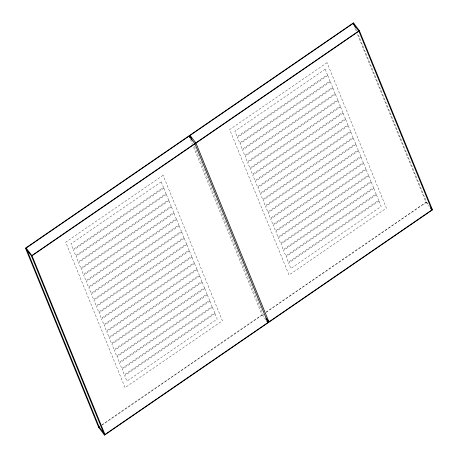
<?xml version="1.0" encoding="UTF-8"?>
<svg xmlns="http://www.w3.org/2000/svg" width="458" height="458" viewBox="0 0 458 458"><rect width="100%" height="100%" fill="white"/><g stroke="black" fill="none" stroke-linecap="round" stroke-linejoin="round"><path stroke-width="0.34" stroke-dasharray="2.29 1.72" d="M102.008 424.784L262.022 314.869L192.589 144.734M265.972 312.156L425.98 202.241L357.36 34.092M101.619 425.379L263.218 314.377M266.167 312.35L426.587 202.15L357.755 33.486M426.587 202.15L428.694 204.898M425.98 202.241L429.346 206.638M263.871 315.276L263.029 314.177L194.14 145.369M262.022 314.869L265.806 319.816M356.135 29.512L356.673 30.835M354.927 28.138L356.278 31.447M190.425 139.438L192.32 144.075M163.077 175.299L65.712 242.185L125.068 387.634L222.433 320.749L163.077 175.299M327.035 62.672L229.67 129.557L289.027 275.006L386.392 208.121L327.035 62.672M161.216 181.826L70.916 243.856L73.16 249.364L163.466 187.328L161.216 181.826M325.18 69.198L234.874 131.228L237.118 136.736L327.424 74.7L325.18 69.198M163.781 188.095L73.475 250.131L75.719 255.633L166.025 193.602L163.781 188.095M327.739 75.473L237.433 137.503L239.683 143.005L329.983 80.974L327.739 75.473M166.34 194.369L76.034 256.406L78.284 261.907L168.584 199.877L166.34 194.369M330.298 81.742L239.992 143.778L242.242 149.279L332.548 87.249L330.298 81.742M168.899 200.644L78.593 262.674L80.843 268.182L171.143 206.152L168.899 200.644M332.857 88.016L242.557 150.047L244.801 155.554L335.107 93.524L332.857 88.016M171.458 206.919L81.158 268.949L83.402 274.457L173.708 212.426L171.458 206.919M335.422 94.291L245.116 156.321L247.36 161.829L337.666 99.798L335.422 94.291M174.017 213.193L83.717 275.224L85.961 280.731L176.267 218.701L174.017 213.193M337.981 100.565L247.675 162.596L249.925 168.103L340.225 106.073L337.981 100.565M176.582 219.468L86.276 281.498L88.52 287.006L178.826 224.97L176.582 219.468M340.54 106.84L250.234 168.87L252.484 174.378L342.784 112.342L340.54 106.84M179.141 225.742L88.835 287.773L91.085 293.28L181.385 231.244L179.141 225.742M343.099 113.115L252.799 175.145L255.043 180.652L345.349 118.616L343.099 113.115M181.7 232.017L91.394 294.047L93.644 299.549L183.95 237.519L181.7 232.017M345.658 119.389L255.358 181.42L257.602 186.921L347.908 124.891L345.658 119.389M184.259 238.286L93.959 300.322L96.203 305.824L186.509 243.793L184.259 238.286M348.223 125.658L257.917 187.694L260.161 193.196L350.467 131.165L348.223 125.658M186.824 244.561L96.518 306.597L98.762 312.098L189.068 250.068L186.824 244.561M350.782 131.933L260.476 193.969L262.726 199.47L353.026 137.44L350.782 131.933M189.383 250.835L99.077 312.866L101.327 318.373L191.627 256.343L189.383 250.835M353.341 138.207L263.035 200.238L265.285 205.745L355.585 143.715L353.341 138.207M191.942 257.11L101.636 319.14L103.886 324.648L194.186 262.617L191.942 257.11M355.9 144.482L265.6 206.512L267.844 212.02L358.15 149.989L355.9 144.482M194.501 263.384L104.201 325.415L106.445 330.922L196.751 268.892L194.501 263.384M358.459 150.756L268.159 212.787L270.403 218.294L360.709 156.264L358.459 150.756M197.06 269.659L106.76 331.689L109.004 337.197L199.31 275.161L197.06 269.659M361.024 157.031L270.718 219.061L272.962 224.569L363.268 162.533L361.024 157.031M199.625 275.934L109.319 337.964L111.563 343.466L201.869 281.435L199.625 275.934M363.583 163.306L273.277 225.336L275.527 230.843L365.827 168.807L363.583 163.306M202.184 282.202L111.878 344.239L114.128 349.74L204.428 287.71L202.184 282.202M366.142 169.575L275.836 231.611L278.086 237.112L368.392 175.082L366.142 169.575M204.743 288.477L114.437 350.513L116.687 356.015L206.987 293.984L204.743 288.477M368.701 175.849L278.401 237.885L280.645 243.387L370.951 181.357L368.701 175.849M207.302 294.752L117.002 356.782L119.246 362.289L209.552 300.259L207.302 294.752M371.261 182.124L280.96 244.154L283.204 249.662L373.51 187.631L371.261 182.124M209.861 301.026L119.561 363.057L121.805 368.564L212.111 306.534L209.861 301.026M373.825 188.398L283.519 250.429L285.769 255.936L376.07 193.906L373.825 188.398M212.426 307.301L122.12 369.331L124.364 374.839L214.67 312.808L212.426 307.301M376.384 194.673L286.078 256.703L288.328 262.211L378.629 200.18L376.384 194.673M214.985 313.575L124.679 375.606L126.929 381.113L217.229 319.077L214.985 313.575M378.943 200.947L288.643 262.978L290.887 268.485L381.193 206.449L378.943 200.947"/><path stroke-width="0.69" d="M25.516 248.156L353.439 22.9L359.33 30.594L432.484 209.844L104.561 435.1L98.67 427.406L25.516 248.156L31.413 255.85L104.561 435.1M26.129 248.064L189.08 136.129L194.971 143.823L267.913 322.564L104.962 434.499L99.071 426.804L26.129 248.064L32.02 255.759L104.962 434.499M191.976 140.074L190.087 135.436L353.038 23.501L358.929 31.196L431.871 209.936L268.92 321.871L265.978 318.024M31.413 255.85L359.33 30.594M32.02 255.759L194.971 143.823M268.92 321.871L195.978 143.131L358.929 31.196M98.67 427.406L99.85 426.598M430.801 207.646L432.484 209.844M430.612 208.287L431.453 209.386M190.087 135.436L195.978 143.131M266.653 320.915L267.913 322.564M353.439 22.9L355.328 27.532M353.038 23.501L353.576 24.829M189.08 136.129L189.618 137.452"/></g></svg>
